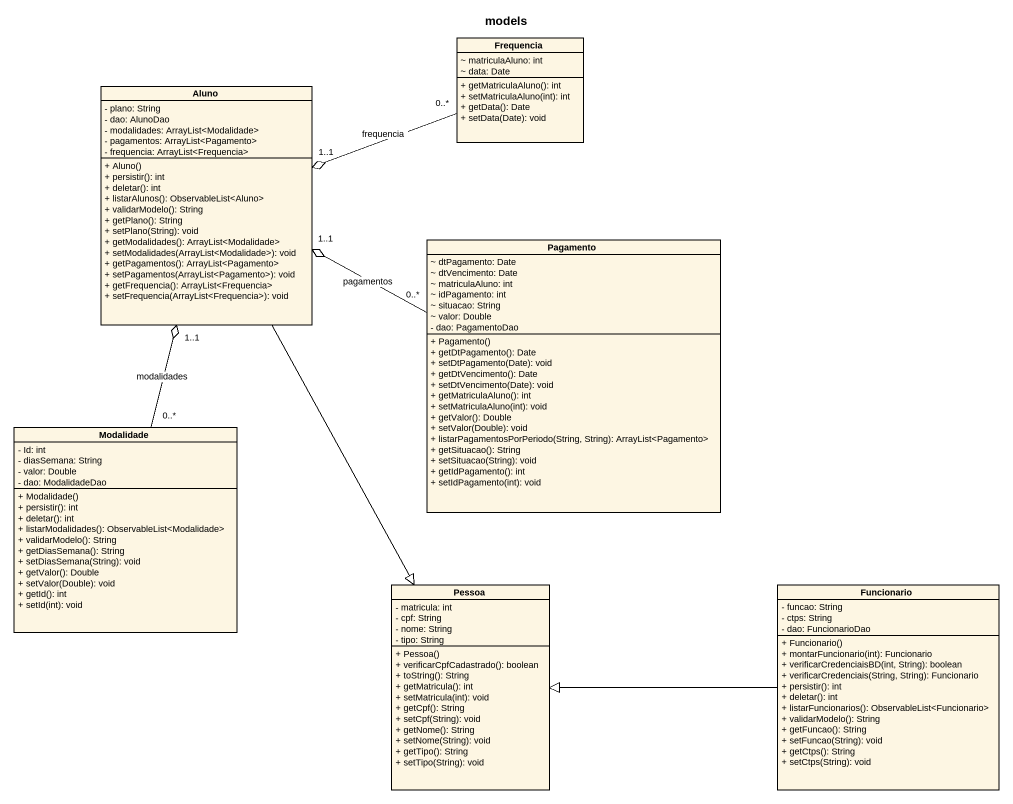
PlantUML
@startuml
title models
hide circle
hide empty members
skinparam classAttributeIconSize 0
class Frequencia {
  ~ matriculaAluno: int
  ~ data: Date
  + getMatriculaAluno(): int
  + setMatriculaAluno(int): int
  + getData(): Date
  + setData(Date): void
}
class Aluno {
  - plano: String
  - dao: AlunoDao
  - modalidades: ArrayList<Modalidade>
  - pagamentos: ArrayList<Pagamento>
  - frequencia: ArrayList<Frequencia>
  + Aluno()
  + persistir(): int
  + deletar(): int
  + listarAlunos(): ObservableList<Aluno>
  + validarModelo(): String
  + getPlano(): String
  + setPlano(String): void
  + getModalidades(): ArrayList<Modalidade>
  + setModalidades(ArrayList<Modalidade>): void
  + getPagamentos(): ArrayList<Pagamento>
  + setPagamentos(ArrayList<Pagamento>): void
  + getFrequencia(): ArrayList<Frequencia>
  + setFrequencia(ArrayList<Frequencia>): void
}
class Pagamento {
  ~ dtPagamento: Date
  ~ dtVencimento: Date
  ~ matriculaAluno: int
  ~ idPagamento: int
  ~ situacao: String
  ~ valor: Double
  - dao: PagamentoDao
  + Pagamento()
  + getDtPagamento(): Date
  + setDtPagamento(Date): void
  + getDtVencimento(): Date
  + setDtVencimento(Date): void
  + getMatriculaAluno(): int
  + setMatriculaAluno(int): void
  + getValor(): Double
  + setValor(Double): void
  + listarPagamentosPorPeriodo(String, String): ArrayList<Pagamento>
  + getSituacao(): String
  + setSituacao(String): void
  + getIdPagamento(): int
  + setIdPagamento(int): void
}
class Modalidade {
  - Id: int
  - diasSemana: String
  - valor: Double
  - dao: ModalidadeDao
  + Modalidade()
  + persistir(): int
  + deletar(): int
  + listarModalidades(): ObservableList<Modalidade>
  + validarModelo(): String
  + getDiasSemana(): String
  + setDiasSemana(String): void
  + getValor(): Double
  + setValor(Double): void
  + getId(): int
  + setId(int): void
}
class Pessoa {
  - matricula: int
  - cpf: String
  - nome: String
  - tipo: String
  + Pessoa()
  + verificarCpfCadastrado(): boolean
  + toString(): String
  + getMatricula(): int
  + setMatricula(int): void
  + getCpf(): String
  + setCpf(String): void
  + getNome(): String
  + setNome(String): void
  + getTipo(): String
  + setTipo(String): void
}
class Funcionario {
  - funcao: String
  - ctps: String
  - dao: FuncionarioDao
  + Funcionario()
  + montarFuncionario(int): Funcionario
  + verificarCredenciaisBD(int, String): boolean
  + verificarCredenciais(String, String): Funcionario
  + persistir(): int
  + deletar(): int
  + listarFuncionarios(): ObservableList<Funcionario>
  + validarModelo(): String
  + getFuncao(): String
  + setFuncao(String): void
  + getCtps(): String
  + setCtps(String): void
}
Frequencia "0..*" -left-o "1..1" Aluno : frequencia
Aluno --|> Pessoa
Pagamento "0..*" -left-o "1..1" Aluno : pagamentos
Modalidade "0..*" -up-o "1..1" Aluno : modalidades
Funcionario -left-|> Pessoa
@enduml
